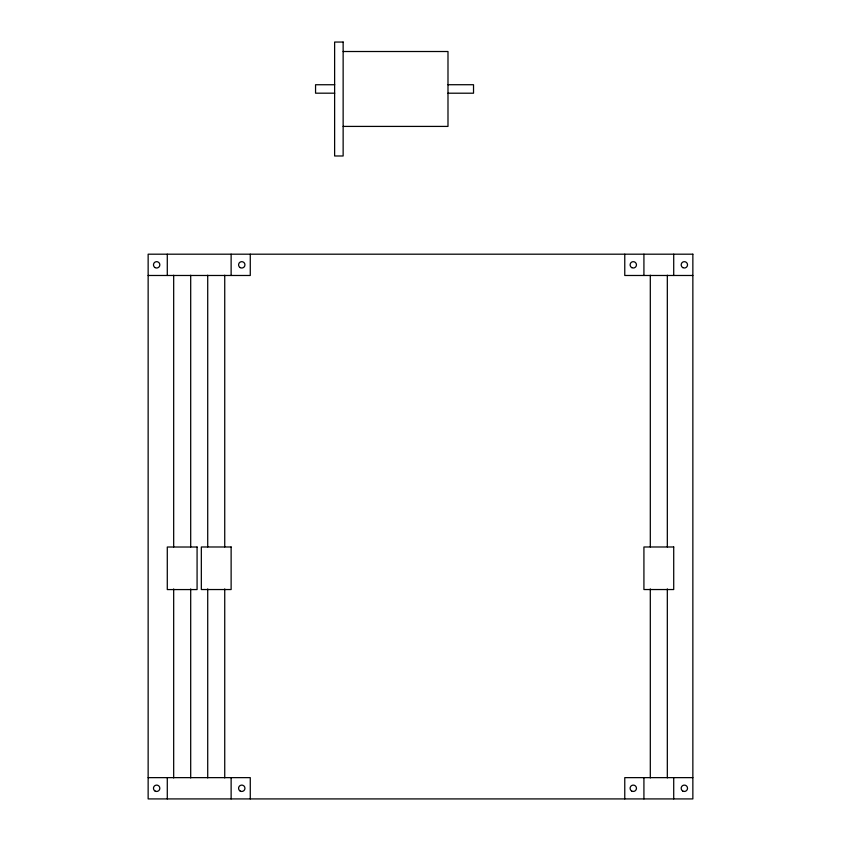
<?xml version="1.0" encoding="UTF-8"?>
<svg xmlns="http://www.w3.org/2000/svg" width="841" height="841" viewBox="0 0 841 841"><rect width="100%" height="100%" fill="white"/><g stroke="black" fill="none" stroke-linecap="round" stroke-linejoin="round"><path stroke-width="1.26" d="M343.139 51.511L447.99 51.511L447.99 126.413L343.139 126.413M334.707 84.741L315.554 84.741L315.554 93.183L334.707 93.183M447.99 84.72L473.525 84.72L473.525 93.204L447.99 93.204M148.142 275.48L250.271 275.48L250.271 254.192M692.858 275.48L624.768 275.48L624.768 254.192M148.142 777.641L250.271 777.641L250.271 798.918M692.858 777.641L624.768 777.641L624.768 798.918M673.715 254.192L673.715 275.48M673.715 777.641L673.715 798.918M667.323 275.196L667.323 546.902M667.323 588.9L667.323 777.914M650.303 275.196L650.303 546.902M650.303 588.9L650.303 777.914M643.922 254.192L643.922 275.48M643.922 777.641L643.922 798.918M231.128 254.192L231.128 275.48M231.128 777.641L231.128 798.918M224.736 275.196L224.736 546.902M224.736 588.9L224.736 777.914M207.716 275.196L207.716 546.902M207.716 588.9L207.716 777.914M190.697 275.228L190.697 546.934M190.697 588.942L190.697 777.946M173.677 275.228L173.677 546.934M173.677 588.942L173.677 777.946M167.285 254.192L167.285 275.48M167.285 777.641L167.285 798.918M343.139 42.05L334.623 42.05L334.623 155.984L343.139 155.984L343.139 42.05M692.858 254.192L148.142 254.192L148.142 798.918L692.858 798.918L692.858 254.192M197.078 547.018L167.285 547.018L167.285 589.573L197.078 589.573L197.078 547.018M231.128 546.986L201.335 546.986L201.335 589.541L231.128 589.541L231.128 546.986M673.715 546.986L643.922 546.986L643.922 589.541L673.715 589.541L673.715 546.986M240.169 267.596A3.185 3.185 0 0 0 244.952 264.841A3.185 3.185 0 0 0 240.169 262.077A3.185 3.185 0 0 0 240.169 267.596M155.059 267.596A3.185 3.185 0 0 0 159.843 264.841A3.185 3.185 0 0 0 155.059 262.077A3.185 3.185 0 0 0 155.059 267.596M240.169 791.045A3.185 3.185 0 0 0 244.952 788.28A3.185 3.185 0 0 0 240.169 785.515A3.185 3.185 0 0 0 240.169 791.045M155.059 791.045A3.185 3.185 0 0 0 159.843 788.28A3.185 3.185 0 0 0 155.059 785.515A3.185 3.185 0 0 0 155.059 791.045M682.755 267.596A3.196 3.196 0 0 0 687.539 264.841A3.196 3.196 0 0 0 682.755 262.077A3.196 3.196 0 0 0 682.755 267.596M631.686 267.596A3.196 3.196 0 0 0 636.469 264.841A3.196 3.196 0 0 0 631.686 262.077A3.196 3.196 0 0 0 631.686 267.596M682.755 791.045A3.196 3.196 0 0 0 687.539 788.28A3.196 3.196 0 0 0 682.755 785.515A3.196 3.196 0 0 0 682.755 791.045M631.686 791.045A3.196 3.196 0 0 0 636.469 788.28A3.196 3.196 0 0 0 631.686 785.515A3.196 3.196 0 0 0 631.686 791.045"/></g></svg>
